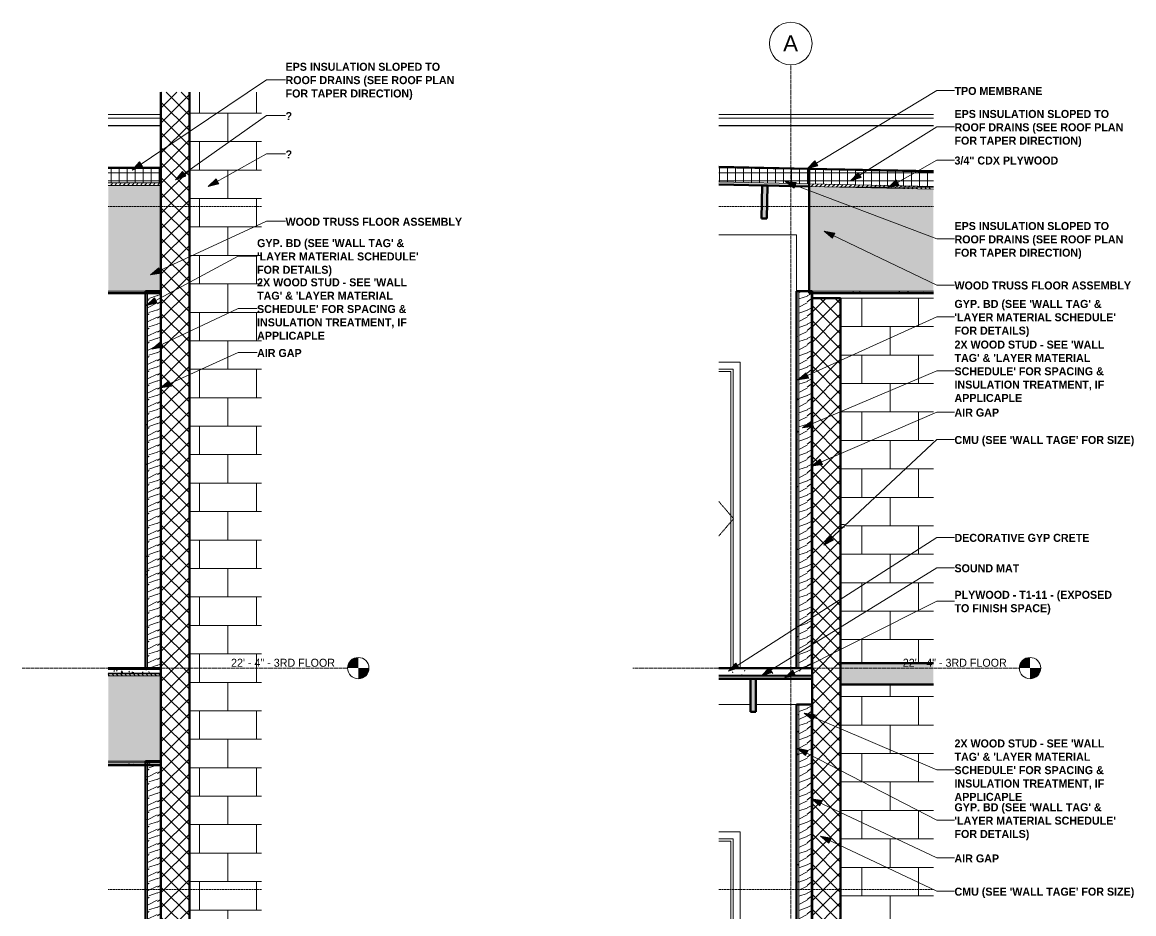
# Model space of a CAD drawing. Header units: inches. Extents: x 11710 to 12358, y -212 to 450.
# Drawn here: x 12045.1 to 12357.7, y 199 to 449.5 of the extents above; entities that cross this region are included whole.
import ezdxf

# ---------------------------------------------------------------- set-up
doc = ezdxf.new("R2010")
doc.units = ezdxf.units.IN
doc.header["$MEASUREMENT"] = 0
for name, pattern in [('Aligning Line 1_8_', [0.25, 0.125, -0.125]), ('Dash 1_16_', [0.125, 0.0625, -0.0625]), ('Grid Line 1_2_', [0.875, 0.5, -0.125, 0.125, -0.125])]:
    doc.linetypes.add(name, pattern=pattern)
for name, color, linetype, lineweight in [('0-3', 135, 'Continuous', 18), ('0-4', 50, 'Continuous', 5), ('0-5', 55, 'Continuous', 9), ('A-DOOR-1', 250, 'Dash 1_16_', 9), ('A-DOOR-2', 250, 'Continuous', 9), ('A-DOOR-4', 31, 'Continuous', 9), ('A-FLOR-1', 8, 'Continuous', 5), ('A-FLOR-2', 31, 'Continuous', 5), ('A-FLOR-3', 251, 'Continuous', 5), ('A-FLOR-4', 192, 'Continuous', 70), ('A-FLOR-6', 7, 'Continuous', 70), ('A-FLOR-7', 254, 'Continuous', 18), ('A-FLOR-8', 21, 'Continuous', 18), ('A-FLOR-LEVL', 51, 'Continuous', 9), ('A-FLOR-LEVL-1', 51, 'Grid Line 1_2_', 9), ('A-FLOR-MCUT', 51, 'Continuous', 18), ('A-FLOR-PATT-1', 8, 'Continuous', 9), ('A-ROOF', 132, 'Continuous', 18), ('A-ROOF-1', 252, 'Continuous', 18), ('A-ROOF-2', 31, 'Continuous', 5), ('A-ROOF-3', 132, 'Continuous', 70), ('A-ROOF-PATT-1', 132, 'Continuous', 9), ('A-WALL-1', 252, 'Continuous', 18), ('A-WALL-2', 10, 'Continuous', 18), ('A-WALL-3', 7, 'Continuous', 70), ('A-WALL-4', 135, 'Continuous', 18), ('A-WALL-PATT-1', 250, 'Continuous', 9), ('A-WALL-PATT-2', 253, 'Continuous', 9), ('A-WALL-PATT-3', 55, 'Continuous', 9), ('A-WALL-PATT-4', 45, 'Continuous', 9), ('G-ANNO-SYMB', 111, 'Aligning Line 1_8_', 9), ('G-ANNO-TEXT', 231, 'Continuous', 9), ('I-WALL-2', 135, 'Continuous', 18), ('S-BEAM-1', 41, 'Continuous', 9), ('S-BEAM-2', 7, 'Continuous', 70), ('S-GRID-1', 1, 'Grid Line 1_2_', 9), ('S-GRID-IDEN', 1, 'Continuous', 9)]:
    doc.layers.add(name, color=color, linetype=linetype, lineweight=lineweight)
doc.styles.add('Arial', font='arial.ttf', dxfattribs={"height": 4.5})
doc.styles.add('Century Gothic', font='ufonts.com_century-gothic.ttf', dxfattribs={"height": 2.25})
doc.styles.add('Century Gothic_B', font='GOTHICB.TTF', dxfattribs={"height": 2.25})
pattern_1 = [(216.87, (10701.354, 75.998), (11.9951857, 7.9964214), [1.999, -17.993]), (206.565, (10703.753, 74.799), (-3.998093, -3.998086), [4.47, -4.47]), (198.435, (10703.753, 72.8), (-7.9970804, -3.9980748), [2.529, -10.115])]
pattern_2 = [(0, (10699.755, 72), (7.68, 1.92), [0.317, -5.443, 0.317, -5.443, -30.72]), (0, (10699.755, 72), (7.68, 1.92), [-11.52, 0.317, -11.203, 0.317, -5.443, -13.44]), (0, (10699.755, 72), (7.68, 1.92), [-28.8, 0.317, -3.523, 0.317, -9.283]), (120, (10702.635, 72.96), (-5.502769, 5.691075), [0.317, -5.443, 0.317, -5.443, -30.72]), (120, (10702.635, 72.96), (-5.502769, 5.691075), [-11.52, 0.317, -11.203, 0.317, -5.443, -13.44]), (120, (10702.635, 72.96), (-5.502769, 5.691075), [-28.8, 0.317, -3.523, 0.317, -9.283]), (240, (10703.595, 76.8), (-2.177231, -7.611075), [0.317, -5.443, 0.317, -5.443, -30.72]), (240, (10703.595, 76.8), (-2.177231, -7.611075), [-11.52, 0.317, -11.203, 0.317, -5.443, -13.44]), (240, (10703.595, 76.8), (-2.177231, -7.611075), [-28.8, 0.317, -3.523, 0.317, -9.283])]
pattern_3 = [(0, (11356.9243, 72), (7.68, 1.92), [0.317, -5.443, 0.317, -5.443, -30.72]), (0, (11356.9243, 72), (7.68, 1.92), [-11.52, 0.317, -11.203, 0.317, -5.443, -13.44]), (0, (11356.9243, 72), (7.68, 1.92), [-28.8, 0.317, -3.523, 0.317, -9.283]), (120, (11359.8043, 72.96), (-5.502769, 5.691075), [0.317, -5.443, 0.317, -5.443, -30.72]), (120, (11359.8043, 72.96), (-5.502769, 5.691075), [-11.52, 0.317, -11.203, 0.317, -5.443, -13.44]), (120, (11359.8043, 72.96), (-5.502769, 5.691075), [-28.8, 0.317, -3.523, 0.317, -9.283]), (240, (11360.7643, 76.8), (-2.177231, -7.611075), [0.317, -5.443, 0.317, -5.443, -30.72]), (240, (11360.7643, 76.8), (-2.177231, -7.611075), [-11.52, 0.317, -11.203, 0.317, -5.443, -13.44]), (240, (11360.7643, 76.8), (-2.177231, -7.611075), [-28.8, 0.317, -3.523, 0.317, -9.283])]
pattern_4 = [(0, (11356.9243, 72), (0, 1.2), []), (315, (11356.9243, 72), (1.1992531, 0), [1.696, -1.696]), (45, (11356.9243, 72), (1.1992531, 0), [1.696, -1.696])]
pattern_5 = [(216.87, (12715.25, 75.998), (11.9951857, 7.9964214), [1.999, -17.993]), (206.565, (12717.649, 74.799), (-3.998093, -3.998086), [4.47, -4.47]), (198.435, (12717.649, 72.8), (-7.9970804, -3.9980748), [2.529, -10.115])]
pattern_6 = [(0, (12713.651, 72), (7.68, 1.92), [0.317, -5.443, 0.317, -5.443, -30.72]), (0, (12713.651, 72), (7.68, 1.92), [-11.52, 0.317, -11.203, 0.317, -5.443, -13.44]), (0, (12713.651, 72), (7.68, 1.92), [-28.8, 0.317, -3.523, 0.317, -9.283]), (120, (12716.531, 72.96), (-5.5027688, 5.691075), [0.317, -5.443, 0.317, -5.443, -30.72]), (120, (12716.531, 72.96), (-5.5027688, 5.691075), [-11.52, 0.317, -11.203, 0.317, -5.443, -13.44]), (120, (12716.531, 72.96), (-5.5027688, 5.691075), [-28.8, 0.317, -3.523, 0.317, -9.283]), (240, (12717.491, 76.8), (-2.1772312, -7.611075), [0.317, -5.443, 0.317, -5.443, -30.72]), (240, (12717.491, 76.8), (-2.1772312, -7.611075), [-11.52, 0.317, -11.203, 0.317, -5.443, -13.44]), (240, (12717.491, 76.8), (-2.1772312, -7.611075), [-28.8, 0.317, -3.523, 0.317, -9.283])]
pattern_7 = [(0, (13127.6991, 72), (0, 2.25), []), (90, (13127.6991, 72), (-2.25, 1e-16), [])]
pattern_8 = [(0, (13127.6991, 72), (7.68, 1.92), [0.317, -5.443, 0.317, -5.443, -30.72]), (0, (13127.6991, 72), (7.68, 1.92), [-11.52, 0.317, -11.203, 0.317, -5.443, -13.44]), (0, (13127.6991, 72), (7.68, 1.92), [-28.8, 0.317, -3.523, 0.317, -9.283]), (120, (13130.5791, 72.96), (-5.5027688, 5.691075), [0.317, -5.443, 0.317, -5.443, -30.72]), (120, (13130.5791, 72.96), (-5.5027688, 5.691075), [-11.52, 0.317, -11.203, 0.317, -5.443, -13.44]), (120, (13130.5791, 72.96), (-5.5027688, 5.691075), [-28.8, 0.317, -3.523, 0.317, -9.283]), (240, (13131.5391, 76.8), (-2.1772312, -7.611075), [0.317, -5.443, 0.317, -5.443, -30.72]), (240, (13131.5391, 76.8), (-2.1772312, -7.611075), [-11.52, 0.317, -11.203, 0.317, -5.443, -13.44]), (240, (13131.5391, 76.8), (-2.1772312, -7.611075), [-28.8, 0.317, -3.523, 0.317, -9.283])]

# ---------------------------------------------------------------- blocks, each defined once
blk = doc.blocks.new('CTR - 1st Phase - Common Walls_rvt-3-Section 25 - Callout 3')
at = {"layer": 'A-WALL-1'}
for points in [[(11426.99, 268), (11426.99, 373.37), (11426.74, 373.37), (11426.74, 268)], [(11426.99, 136), (11426.99, 240.75), (11426.74, 240.75), (11426.74, 136)]]:
    blk.add_hatch(color=256, dxfattribs=at).paths.add_polyline_path(points, flags=0)
at = {"layer": 'A-WALL-PATT-1'}
h = blk.add_hatch(dxfattribs=at)
h.set_pattern_fill('FP_24', color=256, style=0, pattern_type=2)
h.set_pattern_definition(pattern_2)
h.paths.add_polyline_path([(11423.24, 268), (11423.24, 373.37), (11422.61, 373.37), (11422.61, 268)], flags=0)
h = blk.add_hatch(dxfattribs=at)
h.set_pattern_fill('FP_24', color=256, style=0, pattern_type=2)
h.set_pattern_definition(pattern_2)
h.paths.add_polyline_path([(11422.61, 136), (11423.24, 136), (11423.24, 240.75), (11422.61, 240.75), (11422.61, 142.14)], flags=0)
at = {"layer": 'A-WALL-PATT-2'}
h = blk.add_hatch(dxfattribs=at)
h.set_pattern_fill('FP_28', color=256, style=0, pattern_type=2)
h.set_pattern_definition(pattern_1)
h.paths.add_polyline_path([(11426.74, 268), (11426.74, 373.37), (11423.24, 373.37), (11423.24, 268)], flags=0)
h = blk.add_hatch(dxfattribs=at)
h.set_pattern_fill('FP_28', color=256, style=0, pattern_type=2)
h.set_pattern_definition(pattern_1)
h.paths.add_polyline_path([(11423.24, 136), (11426.74, 136), (11426.74, 240.75), (11423.24, 240.75), (11423.24, 142.14)], flags=0)
at = {"layer": 'A-WALL-2'}
for p, q in [((11423.24, 268), (11423.24, 374)), ((11426.74, 268), (11426.74, 374)), ((11423.24, 136), (11423.24, 241.87)), ((11426.74, 136), (11426.74, 241.87))]:
    blk.add_line(p, q, dxfattribs=at)
at = {"layer": 'A-WALL-3'}
for p, q in [((11422.61, 374), (11422.61, 268)), ((11426.99, 374), (11422.61, 374)), ((11426.99, 268), (11426.99, 374)), ((11422.61, 268), (11426.99, 268)), ((11422.61, 241.87), (11422.61, 136)), ((11426.99, 241.87), (11422.61, 241.87)), ((11426.99, 136), (11426.99, 241.87))]:
    blk.add_line(p, q, dxfattribs=at)
blk = doc.blocks.new('CTR - 1st Phase -Stairs _ Elevators_rvt-3-Section 25 - Callout 3')
at = {"layer": 'A-WALL-PATT-3'}
h = blk.add_hatch(dxfattribs=at)
h.set_pattern_fill('FP_21', color=256, style=0, pattern_type=2)
h.set_pattern_definition([(0, (11430.989, -128), (0, 8), []), (90, (11430.989, -128), (-8, 8), [8, -8])])
h.paths.add_polyline_path([(11438.99, -128), (11455.29, -128), (11455.29, 429.86), (11434.99, 429.86), (11434.99, -4), (11438.99, -4), (11438.99, -16), (11434.99, -16), (11434.99, -128)], flags=0)
at = {"layer": 'A-WALL-PATT-4'}
h = blk.add_hatch(dxfattribs=at)
h.set_pattern_fill('FP_31', color=256, style=0, pattern_type=2)
h.set_pattern_definition([(45, (10699.755, 72), (-2.12132, 2.12132), []), (135, (10699.755, 72), (-2.12132, -2.12132), [])])
h.paths.add_polyline_path([(11434.99, -128), (11434.99, -16), (11426.99, -16.01), (11426.99, -128)], flags=0)
h.paths.add_polyline_path([(11434.99, -12), (11434.99, 429.86), (11426.99, 429.86), (11426.99, -4)], flags=0)
at = {"layer": 'A-WALL-3'}
for p, q in [((11426.99, 429.86), (11426.99, -128)), ((11434.99, -128), (11434.99, 429.86))]:
    blk.add_line(p, q, dxfattribs=at)
blk = doc.blocks.new('Basic Wall _ EXT - FIBER CEMENT - SMALL - ___-2145935-Section 25 - Callout 3')
at = {"layer": 'A-WALL-4'}
for p, q in [((11426.99, 423.66), (11412.15, 423.66)), ((11426.98, 422.6), (11412.15, 422.6)), ((11426.99, 420.57), (11412.15, 420.57)), ((11412.15, 420.42), (11426.99, 420.42))]:
    blk.add_line(p, q, dxfattribs=at)
blk = doc.blocks.new('Flush-Double-Door-Adj_swing-w_handle_2100 - 3_-0_ x 7_-0_-1994204-BUILDING SECTION - EAST_WEST - LOOKING NORTH - Callout 5')
at = {"layer": 'A-DOOR-1'}
for p in [(11826.96, 314.85), (11826.96, 305.15)]:
    blk.add_line(p, (11831.13, 310), dxfattribs=at)
at = {"layer": 'A-DOOR-4'}
for p, q in [((11826.96, 352), (11831, 352)), ((11826.96, 351.38), (11830.38, 351.38)), ((11830.38, 351.38), (11830.38, 268)), ((11831, 268), (11831, 352))]:
    blk.add_line(p, q, dxfattribs=at)
blk = doc.blocks.new('Dimension Lumber - 2x10-2069430-BUILDING SECTION - EAST_WEST - LOOKING NORTH - Callout 5')
at = {"layer": 'S-BEAM-1'}
blk.add_hatch(color=256, dxfattribs=at).paths.add_polyline_path([(11837.34, 255.75), (11837.34, 265), (11835.84, 265), (11835.84, 255.75)], flags=0)
at = {"layer": 'S-BEAM-2'}
for p, q in [((11837.34, 265), (11835.84, 265)), ((11835.84, 265), (11835.84, 255.75)), ((11837.34, 255.75), (11837.34, 265)), ((11835.84, 255.75), (11837.34, 255.75))]:
    blk.add_line(p, q, dxfattribs=at)
blk = doc.blocks.new('Dimension Lumber - 2x10-V1-BUILDING SECTION - EAST_WEST - LOOKING NORTH - Callout 5')
at = {"layer": 'S-BEAM-1'}
blk.add_hatch(color=256, dxfattribs=at).paths.add_polyline_path([(11840.48, 394.37), (11840.67, 403.62), (11839.17, 403.65), (11838.98, 394.41)], flags=0)
at = {"layer": 'S-BEAM-2'}
for p, q in [((11839.17, 403.65), (11838.98, 394.41)), ((11840.67, 403.62), (11839.17, 403.65)), ((11840.48, 394.37), (11840.67, 403.62)), ((11838.98, 394.41), (11840.48, 394.37))]:
    blk.add_line(p, q, dxfattribs=at)
blk = doc.blocks.new('CTR - 1st Phase - Common Walls_rvt-4-BUILDING SECTION - EAST_WEST - LOOKING NORTH - Callout 5')
at = {"layer": 'A-WALL-1'}
for points in [[(11853.19, 268), (11853.19, 373.37), (11852.94, 373.37), (11852.94, 268)], [(11853.19, 136), (11853.19, 257.75), (11852.94, 257.75), (11852.94, 136)]]:
    blk.add_hatch(color=256, dxfattribs=at).paths.add_polyline_path(points, flags=0)
at = {"layer": 'A-WALL-PATT-1'}
h = blk.add_hatch(dxfattribs=at)
h.set_pattern_fill('FP_33', color=256, style=0, pattern_type=2)
h.set_pattern_definition(pattern_6)
h.paths.add_polyline_path([(11849.44, 268), (11849.44, 374), (11848.81, 374), (11848.81, 268)], flags=0)
h = blk.add_hatch(dxfattribs=at)
h.set_pattern_fill('FP_33', color=256, style=0, pattern_type=2)
h.set_pattern_definition(pattern_6)
h.paths.add_polyline_path([(11849.44, 136), (11849.44, 257.75), (11848.81, 257.75), (11848.81, 136)], flags=0)
at = {"layer": 'A-WALL-PATT-2'}
h = blk.add_hatch(dxfattribs=at)
h.set_pattern_fill('FP_35', color=256, style=0, pattern_type=2)
h.set_pattern_definition(pattern_5)
h.paths.add_polyline_path([(11852.94, 268), (11852.94, 374), (11849.44, 374), (11849.44, 268)], flags=0)
h = blk.add_hatch(dxfattribs=at)
h.set_pattern_fill('FP_35', color=256, style=0, pattern_type=2)
h.set_pattern_definition(pattern_5)
h.paths.add_polyline_path([(11852.94, 136), (11852.94, 257.75), (11849.44, 257.75), (11849.44, 136)], flags=0)
at = {"layer": 'A-WALL-2'}
for p, q in [((11849.44, 268), (11849.44, 374)), ((11852.94, 268), (11852.94, 374)), ((11849.44, 136), (11849.44, 257.75)), ((11852.94, 136), (11852.94, 257.75))]:
    blk.add_line(p, q, dxfattribs=at)
at = {"layer": 'A-WALL-3'}
for p, q in [((11853.19, 374), (11848.81, 374)), ((11848.81, 374), (11848.81, 268)), ((11853.19, 268), (11853.19, 374)), ((11848.81, 268), (11853.19, 268)), ((11853.19, 257.75), (11848.81, 257.75)), ((11848.81, 257.75), (11848.81, 136)), ((11853.19, 136), (11853.19, 257.75))]:
    blk.add_line(p, q, dxfattribs=at)
at = {"layer": 'I-WALL-2'}
for p, q in [((11848.81, 389.75), (11826.96, 389.75)), ((11848.81, 374), (11848.81, 389.75)), ((11826.96, 354), (11833, 354)), ((11833, 354), (11833, 268)), ((11835.84, 257.75), (11826.96, 257.75)), ((11848.81, 257.75), (11837.34, 257.75)), ((11826.96, 222), (11833, 222)), ((11833, 222), (11833, 136))]:
    blk.add_line(p, q, dxfattribs=at)
at = {"layer": '0-5'}
for name, p in [('Dimension Lumber - 2x10-V1-BUILDING SECTION - EAST_WEST - LOOKING NORTH - Callout 5', (0, 0)), ('Flush-Double-Door-Adj_swing-w_handle_2100 - 3_-0_ x 7_-0_-1994204-BUILDING SECTION - EAST_WEST - LOOKING NORTH - Callout 5', (0, 0)), ('Dimension Lumber - 2x10-2069430-BUILDING SECTION - EAST_WEST - LOOKING NORTH - Callout 5', (0, 0)), ('Flush-Double-Door-Adj_swing-w_handle_2100 - 3_-0_ x 7_-0_-1994204-BUILDING SECTION - EAST_WEST - LOOKING NORTH - Callout 5', (0, -132))]:
    blk.add_blockref(name, p, dxfattribs=at)
blk = doc.blocks.new('HOLLOW METAL - STAIR DOOR-2009181-BUILDING SECTION - EAST_WEST - LOOKING NORTH - Callout 5')
at = {"layer": 'A-DOOR-2'}
for p, q in [((11861.69, 176.39), (11861.19, 176.39)), ((11861.19, 175.61), (11861.69, 175.61))]:
    blk.add_line(p, q, dxfattribs=at)
at = {"layer": 'A-DOOR-2', "flags": 128}
for points in [[(11862.28, 176.39), (11862.2, 176.39), (11861.99, 176.39), (11861.7, 176.39), (11861.69, 176.39)], [(11861.69, 175.61), (11861.98, 175.61), (11862.19, 175.61), (11862.28, 175.61), (11862.28, 175.61)]]:
    blk.add_lwpolyline(points, dxfattribs=at)
blk = doc.blocks.new('CTR - 1st Phase -Stairs _ Elevators_rvt-4-BUILDING SECTION - EAST_WEST - LOOKING NORTH - Callout 5')
at = {"layer": 'A-FLOR-7'}
blk.add_hatch(color=256, dxfattribs=at).paths.add_polyline_path([(11887.31, 263.37), (11887.31, 269.37), (11861.19, 269.37), (11861.19, 263.37), (11881.2, 263.37)], flags=0)
at = {"layer": 'A-WALL-PATT-3'}
h = blk.add_hatch(dxfattribs=at)
h.set_pattern_fill('FP_42', color=256, style=0, pattern_type=2)
h.set_pattern_definition([(0, (11857.189, -156), (0, 8), []), (90, (11857.189, -156), (-8, 8), [8, -8])])
h.paths.add_polyline_path([(11861.19, -128), (11867.19, -128), (11867.19, -40), (11887.31, -40), (11887.31, -4.63), (11861.19, -4.63), (11861.19, -124.75)], flags=0)
h.paths.add_polyline_path([(11861.19, 96), (11887.31, 96), (11887.31, 131.37), (11861.19, 131.37), (11861.19, 120)], flags=0)
h.paths.add_polyline_path([(11862.22, 176.39), (11862.23, 176.39), (11862.23, 176.39)], flags=0)
h.paths.add_polyline_path([(11887.31, 137.38), (11887.31, 263.37), (11861.19, 263.37), (11861.19, 176.39), (11861.85, 176.39), (11861.89, 176.38), (11862.08, 176.39), (11862.32, 176.39), (11862.41, 176.37), (11862.48, 176.34), (11862.58, 176.25), (11862.62, 176.2), (11862.66, 176.08), (11862.67, 176), (11862.66, 175.9), (11862.6, 175.78), (11862.52, 175.7), (11862.44, 175.65), (11862.34, 175.61), (11862.25, 175.61), (11862.17, 175.61), (11862.14, 175.61), (11862, 175.61), (11861.19, 175.61), (11861.19, 137.38)], flags=0)
h.paths.add_polyline_path([(11862.22, 308.39), (11862.23, 308.39), (11862.23, 308.39)], flags=0)
h.paths.add_polyline_path([(11861.19, 269.37), (11887.31, 269.37), (11887.31, 372), (11861.19, 372), (11861.19, 308.39), (11861.85, 308.39), (11861.89, 308.38), (11862.08, 308.39), (11862.32, 308.39), (11862.41, 308.37), (11862.48, 308.34), (11862.58, 308.25), (11862.62, 308.2), (11862.66, 308.08), (11862.66, 307.96), (11862.66, 307.9), (11862.6, 307.78), (11862.52, 307.7), (11862.44, 307.65), (11862.34, 307.61), (11862.25, 307.61), (11862.17, 307.61), (11862.14, 307.61), (11862, 307.61), (11861.19, 307.61), (11861.19, 282.36)], flags=0)
at = {"layer": 'A-WALL-PATT-4'}
h = blk.add_hatch(dxfattribs=at)
h.set_pattern_fill('FP_40', color=256, style=0, pattern_type=2)
h.set_pattern_definition([(45, (12713.651, 72), (-2.12132, 2.12132), []), (135, (12713.651, 72), (-2.12132, -2.12132), [])])
h.paths.add_polyline_path([(11853.19, -140), (11861.19, -140), (11861.19, 372), (11853.19, 372), (11853.19, -4), (11857.19, -16), (11853.19, -16), (11853.19, -138.01)], flags=0)
at = {"layer": 'A-FLOR-6'}
for p, q in [((11887.31, 269.37), (11861.19, 269.37)), ((11861.19, 269.37), (11861.19, 263.37)), ((11861.19, 263.37), (11887.31, 263.37))]:
    blk.add_line(p, q, dxfattribs=at)
at = {"layer": 'A-WALL-3'}
for p, q in [((11861.19, 372), (11853.19, 372)), ((11853.19, 372), (11853.19, -140)), ((11861.19, -140), (11861.19, 372))]:
    blk.add_line(p, q, dxfattribs=at)
at = {"layer": 'A-WALL-4'}
blk.add_line((11887.31, 372), (11861.19, 372), dxfattribs=at)
at = {"layer": '0-3'}
blk.add_blockref('HOLLOW METAL - STAIR DOOR-2009181-BUILDING SECTION - EAST_WEST - LOOKING NORTH - Callout 5', (0, 132), dxfattribs=at)
blk = doc.blocks.new('Basic Wall _ EXT - FIBER CEMENT - SMALL - ___-2145935-BUILDING SECTION - EAST_WEST - LOOKING NORTH - Callout 5')
at = {"layer": 'A-WALL-4'}
for p, q in [((11887.31, 423.66), (11826.96, 423.66)), ((11887.31, 422.6), (11826.96, 422.6)), ((11887.31, 420.57), (11826.96, 420.57)), ((11826.96, 420.42), (11887.31, 420.42))]:
    blk.add_line(p, q, dxfattribs=at)
blk = doc.blocks.new('Level - Level Head - Circle-50818-Section 25 - Callout 3')
at = {"layer": 'A-FLOR-LEVL'}
h = blk.add_hatch(color=256, dxfattribs=at)
edge = h.paths.add_edge_path(flags=0)
edge.add_line((11482.47, 0), (11479.47, 0))
edge.add_arc((11482.47, 0), 3, 90, 180, ccw=False)
edge.add_line((11482.47, 3), (11482.47, 0))
h = blk.add_hatch(color=256, dxfattribs=at)
edge = h.paths.add_edge_path(flags=0)
edge.add_line((11482.47, -3), (11482.47, 0))
edge.add_line((11482.47, 0), (11485.47, 0))
edge.add_arc((11482.47, 0), 3, 270, 360, ccw=False)
blk.add_circle((11482.47, 0), 3, dxfattribs=at)
blk = doc.blocks.new('Level - Level Head - Circle-50818-BUILDING SECTION - EAST_WEST - LOOKING NORTH - Callout 5')
at = {"layer": 'A-FLOR-LEVL'}
h = blk.add_hatch(color=256, dxfattribs=at)
edge = h.paths.add_edge_path(flags=0)
edge.add_line((11914.49, 0), (11911.49, 0))
edge.add_arc((11914.49, 0), 3, 90, 180, ccw=False)
edge.add_line((11914.49, 3), (11914.49, 0))
h = blk.add_hatch(color=256, dxfattribs=at)
edge = h.paths.add_edge_path(flags=0)
edge.add_line((11914.49, -3), (11914.49, 0))
edge.add_line((11914.49, 0), (11917.49, 0))
edge.add_arc((11914.49, 0), 3, 270, 360, ccw=False)
blk.add_circle((11914.49, 0), 3, dxfattribs=at)
blk = doc.blocks.new('Grid - Grid Head - Circle-50561-BUILDING SECTION - EAST_WEST - LOOKING NORTH - Callout 5')
at = {"layer": 'S-GRID-IDEN'}
for start, end in [(0, 180), (180, 0)]:
    blk.add_arc((11847.19, 443.55), 6, start, end, dxfattribs=at)

msp = doc.modelspace()

# ---------------------------------------------------------------- hatches: boundary and pattern name
at = {"layer": 'A-FLOR-1'}
for points in [[(12266.46, 408.13), (12266.46, 408.38), (12241.01, 408.91), (12241.01, 408.66), (12254.45, 408.38)], [(12080.41, 267.62), (12084.16, 267.62), (12084.16, 267.87), (12069.32, 267.87), (12069.32, 267.62), (12079.78, 267.62)], [(12267.24, 265.75), (12267.24, 266), (12241.01, 266), (12241.01, 265.75), (12266.99, 265.75)]]:
    msp.add_hatch(color=256, dxfattribs=at).paths.add_polyline_path(points, flags=0)
at = {"layer": 'A-FLOR-2'}
msp.add_hatch(color=256, dxfattribs=at).paths.add_polyline_path([(12084.16, 241.87), (12084.16, 265.87), (12069.32, 265.87), (12069.32, 241.87)], flags=0)
at = {"layer": 'A-FLOR-3'}
msp.add_hatch(color=256, dxfattribs=at).paths.add_polyline_path([(12069.32, 241.37), (12084.16, 241.37), (12084.16, 241.87), (12069.32, 241.87)], flags=0)
at = {"layer": 'A-FLOR-8'}
for points in [[(12266.46, 403.38), (12266.46, 404.13), (12241.01, 404.66), (12241.01, 403.91)], [(12263.41, 265), (12267.24, 265), (12267.24, 265.75), (12241.01, 265.75), (12241.01, 265), (12262.86, 265)]]:
    msp.add_hatch(color=256, dxfattribs=at).paths.add_polyline_path(points, flags=0)
at = {"layer": 'A-FLOR-PATT-1'}
h = msp.add_hatch(dxfattribs=at)
h.set_pattern_fill('FP_36', color=256, style=0, pattern_type=2)
h.set_pattern_definition(pattern_7)
h.paths.add_polyline_path([(12266.46, 404.13), (12266.46, 408.13), (12241.01, 408.66), (12241.01, 404.66)], flags=0)
h = msp.add_hatch(dxfattribs=at)
h.set_pattern_fill('FP_25', color=256, style=0, pattern_type=2)
h.set_pattern_definition([(0, (11356.9243, 72), (3.84, 0.96), [0.317, -2.563, 0.317, -2.563, -15.36]), (0, (11356.9243, 72), (3.84, 0.96), [-5.76, 0.317, -5.443, 0.317, -2.563, -6.72]), (0, (11356.9243, 72), (3.84, 0.96), [-14.4, 0.317, -1.603, 0.317, -4.483]), (120, (11358.3643, 72.48), (-2.7513844, 2.8455376), [0.317, -2.563, 0.317, -2.563, -15.36]), (120, (11358.3643, 72.48), (-2.7513844, 2.8455376), [-5.76, 0.317, -5.443, 0.317, -2.563, -6.72]), (120, (11358.3643, 72.48), (-2.7513844, 2.8455376), [-14.4, 0.317, -1.603, 0.317, -4.483]), (240, (11358.8443, 74.4), (-1.0886156, -3.8055376), [0.317, -2.563, 0.317, -2.563, -15.36]), (240, (11358.8443, 74.4), (-1.0886156, -3.8055376), [-5.76, 0.317, -5.443, 0.317, -2.563, -6.72]), (240, (11358.8443, 74.4), (-1.0886156, -3.8055376), [-14.4, 0.317, -1.603, 0.317, -4.483])])
h.paths.add_polyline_path([(12084.16, 266.62), (12084.16, 267.62), (12069.32, 267.62), (12069.32, 266.62), (12079.78, 266.62)], flags=0)
h = msp.add_hatch(dxfattribs=at)
h.set_pattern_fill('FP_26', color=256, style=0, pattern_type=2)
h.set_pattern_definition(pattern_4)
h.paths.add_polyline_path([(12069.32, 265.87), (12084.16, 265.87), (12084.16, 266.62), (12069.32, 266.62), (12069.32, 265.88)], flags=0)
h = msp.add_hatch(dxfattribs=at)
h.set_pattern_fill('FP_33', color=256, style=0, pattern_type=2)
h.set_pattern_definition(pattern_8)
h.paths.add_polyline_path([(12241.01, 266), (12267.24, 266), (12267.24, 268), (12241.01, 268), (12241.01, 266.26)], flags=0)
h = msp.add_hatch(dxfattribs=at)
h.set_pattern_fill('FP_24', color=256, style=0, pattern_type=2)
h.set_pattern_definition(pattern_3)
h.paths.add_polyline_path([(12069.32, 240.75), (12084.16, 240.75), (12084.16, 241.37), (12069.32, 241.37), (12069.32, 240.76)], flags=0)
at = {"layer": 'A-ROOF-1'}
for points in [[(12069.32, 408.42), (12084.16, 408.42), (12084.16, 408.67), (12069.32, 408.66)], [(12301.35, 407.4), (12301.35, 407.65), (12266.46, 408.38), (12266.46, 408.13), (12271.18, 408.03)]]:
    msp.add_hatch(color=256, dxfattribs=at).paths.add_polyline_path(points, flags=0)
at = {"layer": 'A-ROOF-2'}
for points in [[(12069.32, 374), (12084.16, 374), (12084.16, 403.67), (12069.32, 403.67), (12069.32, 374.41)], [(12301.35, 374), (12301.35, 402.65), (12266.46, 403.38), (12266.46, 374), (12275.24, 374)]]:
    msp.add_hatch(color=256, dxfattribs=at).paths.add_polyline_path(points, flags=0)
at = {"layer": 'A-ROOF-PATT-1'}
h = msp.add_hatch(dxfattribs=at)
h.set_pattern_fill('FP_29', color=256, style=0, pattern_type=2)
h.set_pattern_definition([(0, (11356.9243, 72), (0, 2.25), []), (90, (11356.9243, 72), (-2.25, 1e-16), [])])
h.paths.add_polyline_path([(12069.32, 404.42), (12084.16, 404.42), (12084.16, 408.42), (12069.32, 408.42), (12069.32, 408.36)], flags=0)
h = msp.add_hatch(dxfattribs=at)
h.set_pattern_fill('FP_36', color=256, style=0, pattern_type=2)
h.set_pattern_definition(pattern_7)
h.paths.add_polyline_path([(12301.35, 403.4), (12301.35, 407.4), (12266.46, 408.13), (12266.46, 404.13), (12271.18, 404.03)], flags=0)
h = msp.add_hatch(dxfattribs=at)
h.set_pattern_fill('FP_26', color=256, style=0, pattern_type=2)
h.set_pattern_definition(pattern_4)
h.paths.add_polyline_path([(12069.32, 403.67), (12084.16, 403.67), (12084.16, 404.42), (12069.32, 404.42), (12069.32, 403.68)], flags=0)
h = msp.add_hatch(dxfattribs=at)
h.set_pattern_fill('FP_37', color=256, style=0, pattern_type=2)
h.set_pattern_definition([(0, (13127.6991, 72), (0, 1.2), []), (315, (13127.69914, 72), (1.1992531, 0), [1.696, -1.696]), (45, (13127.69914, 72), (1.1992531, 0), [1.696, -1.696])])
h.paths.add_polyline_path([(12301.35, 402.65), (12301.35, 403.4), (12266.46, 404.13), (12266.46, 403.38), (12271.18, 403.28)], flags=0)
h = msp.add_hatch(dxfattribs=at)
h.set_pattern_fill('FP_24', color=256, style=0, pattern_type=2)
h.set_pattern_definition(pattern_3)
h.paths.add_polyline_path([(12084.16, 373.37), (12084.16, 374), (12069.32, 374), (12069.32, 373.37), (12079.78, 373.37)], flags=0)
h = msp.add_hatch(dxfattribs=at)
h.set_pattern_fill('FP_33', color=256, style=0, pattern_type=2)
h.set_pattern_definition(pattern_8)
h.paths.add_polyline_path([(12301.35, 373.37), (12301.35, 374), (12266.99, 374), (12266.99, 373.37), (12275.24, 373.37)], flags=0)
at = {"layer": 'G-ANNO-TEXT'}
for points in [[(12076.03, 408.01), (12078.97, 409.02), (12078.07, 410.35)], [(12265.87, 408.37), (12268.85, 409.23), (12268.02, 410.61)], [(12088.21, 405.23), (12091.12, 406.3), (12090.19, 407.61)], [(12278.07, 404.98), (12281.04, 405.89), (12280.19, 407.25)], [(12097.46, 403.4), (12100.47, 404.16), (12099.69, 405.57)], [(12259.67, 404.76), (12262.19, 402.95), (12262.76, 404.46)], [(12288.63, 403.03), (12291.64, 403.82), (12290.85, 405.21)], [(12270.63, 390.84), (12272.99, 388.82), (12273.68, 390.27)], [(12081.18, 378.51), (12084.24, 379.04), (12083.56, 380.5)], [(12080.05, 369.92), (12083.07, 370.64), (12082.31, 372.05)], [(12081.58, 357.63), (12084.64, 358.18), (12083.95, 359.63)], [(12263.23, 349.03), (12266.3, 349.54), (12265.63, 351)], [(12084.02, 346.77), (12087.08, 347.28), (12086.41, 348.74)], [(12264.6, 335.52), (12267.68, 335.96), (12267.05, 337.44)], [(12267.12, 324.8), (12270.19, 325.25), (12269.55, 326.73)], [(12270.55, 302.54), (12273.29, 304), (12272.19, 305.18)], [(12243.7, 267.11), (12246.66, 268.05), (12245.79, 269.41)], [(12253.04, 265.85), (12256.02, 266.74), (12255.18, 268.11)], [(12259.56, 265.33), (12262.6, 265.96), (12261.88, 267.4)], [(12265.03, 255.31), (12267.47, 253.4), (12268.1, 254.88)], [(12263.08, 245.49), (12265.37, 243.4), (12266.11, 244.83)], [(12267.09, 231.31), (12269.46, 229.3), (12270.15, 230.76)], [(12269.63, 220.79), (12272, 218.78), (12272.69, 220.23)]]:
    msp.add_hatch(color=256, dxfattribs=at).paths.add_polyline_path(points, flags=0)

# ---------------------------------------------------------------- linework, layer by layer
at = {"layer": 'A-FLOR-4'}
for p, q in [((12266.46, 408.38), (12241.01, 408.91)), ((12266.46, 403.38), (12266.46, 408.38)), ((12241.01, 403.91), (12266.46, 403.38)), ((12084.16, 268), (12069.32, 268)), ((12084.16, 240.75), (12084.16, 268)), ((12267.24, 268), (12241.01, 268)), ((12267.24, 265), (12267.24, 268)), ((12241.01, 265), (12267.24, 265)), ((12069.32, 240.75), (12084.16, 240.75))]:
    msp.add_line(p, q, dxfattribs=at)
at = {"layer": 'A-FLOR-LEVL-1'}
for p, q in [((12045.14, 268), (12136.64, 268)), ((12216.83, 268), (12325.54, 268))]:
    msp.add_line(p, q, dxfattribs=at)
at = {"layer": 'A-FLOR-MCUT'}
for p, q in [((12266.46, 408.13), (12241.01, 408.66)), ((12266.46, 404.13), (12241.01, 404.66)), ((12084.16, 267.87), (12069.32, 267.87)), ((12084.16, 267.62), (12069.32, 267.62)), ((12084.16, 266.62), (12069.32, 266.62)), ((12084.16, 265.87), (12069.32, 265.87)), ((12267.24, 266), (12241.01, 266)), ((12267.24, 265.75), (12241.01, 265.75)), ((12084.16, 241.87), (12069.32, 241.87)), ((12084.16, 241.37), (12069.32, 241.37))]:
    msp.add_line(p, q, dxfattribs=at)
at = {"layer": 'A-ROOF'}
for p, q in [((12084.16, 408.42), (12069.32, 408.42)), ((12301.35, 407.4), (12266.46, 408.13)), ((12084.16, 404.42), (12069.32, 404.42)), ((12084.16, 403.67), (12069.32, 403.67)), ((12301.35, 403.4), (12266.46, 404.13)), ((12301.35, 402.65), (12266.46, 403.38)), ((12069.32, 374), (12084.16, 374)), ((12266.46, 374), (12301.35, 374))]:
    msp.add_line(p, q, dxfattribs=at)
at = {"layer": 'A-ROOF-3'}
for p, q in [((12084.16, 408.67), (12069.32, 408.67)), ((12084.16, 373.37), (12084.16, 408.67)), ((12301.35, 407.65), (12266.46, 408.38)), ((12266.46, 403.38), (12266.46, 373.37)), ((12069.32, 373.37), (12084.16, 373.37)), ((12266.46, 373.37), (12301.35, 373.37))]:
    msp.add_line(p, q, dxfattribs=at)
at = {"layer": 'G-ANNO-SYMB'}
for p, q in [((12069.32, 397.76), (12112.46, 397.76)), ((12241.01, 397.76), (12301.35, 397.76)), ((12069.32, 205.76), (12112.46, 205.76)), ((12241.01, 205.76), (12301.35, 205.76))]:
    msp.add_line(p, q, dxfattribs=at)
at = {"layer": 'G-ANNO-TEXT'}
for p, q in [((12076.03, 408.01), (12113.83, 433.39)), ((12113.83, 433.39), (12119.18, 433.39)), ((12265.87, 408.37), (12302.31, 430.36)), ((12302.31, 430.36), (12307.29, 430.36)), ((12088.21, 405.23), (12113.83, 423.3)), ((12113.83, 423.3), (12119.18, 423.3)), ((12278.07, 404.98), (12302.31, 420.15)), ((12302.31, 420.15), (12307.29, 420.15)), ((12078.07, 410.35), (12076.03, 408.01)), ((12078.97, 409.02), (12078.07, 410.35)), ((12097.46, 403.4), (12113.83, 412.52)), ((12113.83, 412.52), (12119.18, 412.52)), ((12268.02, 410.61), (12265.87, 408.37)), ((12268.85, 409.23), (12268.02, 410.61)), ((12288.63, 403.03), (12302.31, 410.8)), ((12302.31, 410.8), (12307.29, 410.8)), ((12076.03, 408.01), (12078.97, 409.02)), ((12090.19, 407.61), (12088.21, 405.23)), ((12091.12, 406.3), (12090.19, 407.61)), ((12265.87, 408.37), (12268.85, 409.23)), ((12280.19, 407.25), (12278.07, 404.98)), ((12281.04, 405.89), (12280.19, 407.25)), ((12088.21, 405.23), (12091.12, 406.3)), ((12099.69, 405.57), (12097.46, 403.4)), ((12097.46, 403.4), (12100.47, 404.16)), ((12100.47, 404.16), (12099.69, 405.57)), ((12259.67, 404.76), (12262.19, 402.95)), ((12262.76, 404.46), (12259.67, 404.76)), ((12259.67, 404.76), (12302.31, 388.64)), ((12262.19, 402.95), (12262.76, 404.46)), ((12278.07, 404.98), (12281.04, 405.89)), ((12290.85, 405.21), (12288.63, 403.03)), ((12288.63, 403.03), (12291.64, 403.82)), ((12291.64, 403.82), (12290.85, 405.21)), ((12081.18, 378.51), (12113.83, 393.59)), ((12113.83, 393.59), (12119.18, 393.59)), ((12270.63, 390.84), (12272.99, 388.82)), ((12273.68, 390.27), (12270.63, 390.84)), ((12270.63, 390.84), (12302.31, 375.68)), ((12272.99, 388.82), (12273.68, 390.27)), ((12302.31, 388.64), (12307.29, 388.64)), ((12080.05, 369.92), (12105.83, 383.83)), ((12105.83, 383.83), (12111.18, 383.83)), ((12083.56, 380.5), (12081.18, 378.51)), ((12081.18, 378.51), (12084.24, 379.04)), ((12084.24, 379.04), (12083.56, 380.5)), ((12302.31, 375.68), (12307.29, 375.68)), ((12082.31, 372.05), (12080.05, 369.92)), ((12083.07, 370.64), (12082.31, 372.05)), ((12080.05, 369.92), (12083.07, 370.64)), ((12081.58, 357.63), (12105.83, 369.06)), ((12105.83, 369.06), (12111.18, 369.06)), ((12263.23, 349.03), (12302.31, 366.74)), ((12302.31, 366.74), (12307.29, 366.74)), ((12083.95, 359.63), (12081.58, 357.63)), ((12084.64, 358.18), (12083.95, 359.63)), ((12081.58, 357.63), (12084.64, 358.18)), ((12084.02, 346.77), (12105.83, 356.7)), ((12105.83, 356.7), (12111.18, 356.7)), ((12265.63, 351), (12263.23, 349.03)), ((12264.6, 335.52), (12302.31, 351.56)), ((12266.3, 349.54), (12265.63, 351)), ((12302.31, 351.56), (12307.29, 351.56)), ((12086.41, 348.74), (12084.02, 346.77)), ((12084.02, 346.77), (12087.08, 347.28)), ((12087.08, 347.28), (12086.41, 348.74)), ((12263.23, 349.03), (12266.3, 349.54)), ((12267.12, 324.8), (12302.31, 339.97)), ((12302.31, 339.97), (12307.29, 339.97)), ((12267.05, 337.44), (12264.6, 335.52)), ((12264.6, 335.52), (12267.68, 335.96)), ((12267.68, 335.96), (12267.05, 337.44)), ((12270.55, 302.54), (12302.31, 332.26)), ((12302.31, 332.26), (12307.29, 332.26)), ((12269.55, 326.73), (12267.12, 324.8)), ((12267.12, 324.8), (12270.19, 325.25)), ((12270.19, 325.25), (12269.55, 326.73)), ((12243.7, 267.11), (12302.31, 304.75)), ((12272.19, 305.18), (12270.55, 302.54)), ((12270.55, 302.54), (12273.29, 304)), ((12273.29, 304), (12272.19, 305.18)), ((12302.31, 304.75), (12307.29, 304.75)), ((12253.04, 265.85), (12302.31, 296.19)), ((12302.31, 296.19), (12307.29, 296.19)), ((12259.56, 265.33), (12302.31, 286.85)), ((12302.31, 286.85), (12307.29, 286.85)), ((12245.79, 269.41), (12243.7, 267.11)), ((12246.66, 268.05), (12245.79, 269.41)), ((12243.7, 267.11), (12246.66, 268.05)), ((12255.18, 268.11), (12253.04, 265.85)), ((12253.04, 265.85), (12256.02, 266.74)), ((12256.02, 266.74), (12255.18, 268.11)), ((12261.88, 267.4), (12259.56, 265.33)), ((12259.56, 265.33), (12262.6, 265.96)), ((12262.6, 265.96), (12261.88, 267.4)), ((12265.03, 255.31), (12267.47, 253.4)), ((12268.1, 254.88), (12265.03, 255.31)), ((12265.03, 255.31), (12302.31, 239.44)), ((12267.47, 253.4), (12268.1, 254.88)), ((12263.08, 245.49), (12265.37, 243.4)), ((12266.11, 244.83), (12263.08, 245.49)), ((12263.08, 245.49), (12302.31, 225.26)), ((12265.37, 243.4), (12266.11, 244.83)), ((12302.31, 239.44), (12307.29, 239.44)), ((12267.09, 231.31), (12269.46, 229.3)), ((12270.15, 230.76), (12267.09, 231.31)), ((12267.09, 231.31), (12302.31, 214.64)), ((12269.46, 229.3), (12270.15, 230.76)), ((12302.31, 225.26), (12307.29, 225.26)), ((12269.63, 220.79), (12272, 218.78)), ((12272.69, 220.23), (12269.63, 220.79)), ((12269.63, 220.79), (12302.31, 205.3)), ((12272, 218.78), (12272.69, 220.23)), ((12302.31, 214.64), (12307.29, 214.64)), ((12302.31, 205.3), (12307.29, 205.3))]:
    msp.add_line(p, q, dxfattribs=at)
at = {"layer": 'S-GRID-1'}
msp.add_line((12261.24, -159.84), (12261.24, 437.55), dxfattribs=at)

# ---------------------------------------------------------------- block references
at = {"layer": '0-4'}
for name, p in [('CTR - 1st Phase -Stairs _ Elevators_rvt-3-Section 25 - Callout 3', (657.17, 0)), ('CTR - 1st Phase - Common Walls_rvt-4-BUILDING SECTION - EAST_WEST - LOOKING NORTH - Callout 5', (414.05, 0)), ('CTR - 1st Phase - Common Walls_rvt-3-Section 25 - Callout 3', (657.17, 0)), ('CTR - 1st Phase -Stairs _ Elevators_rvt-4-BUILDING SECTION - EAST_WEST - LOOKING NORTH - Callout 5', (414.05, 0))]:
    msp.add_blockref(name, p, dxfattribs=at)
at = {"layer": 'A-FLOR-LEVL'}
for name, p in [('Level - Level Head - Circle-50818-Section 25 - Callout 3', (657.17, 268)), ('Level - Level Head - Circle-50818-BUILDING SECTION - EAST_WEST - LOOKING NORTH - Callout 5', (414.05, 268))]:
    msp.add_blockref(name, p, dxfattribs=at)
at = {"layer": 'A-WALL-4'}
for name, p in [('Basic Wall _ EXT - FIBER CEMENT - SMALL - ___-2145935-Section 25 - Callout 3', (657.17, 0)), ('Basic Wall _ EXT - FIBER CEMENT - SMALL - ___-2145935-BUILDING SECTION - EAST_WEST - LOOKING NORTH - Callout 5', (414.05, 0))]:
    msp.add_blockref(name, p, dxfattribs=at)
at = {"layer": 'S-GRID-IDEN'}
msp.add_blockref('Grid - Grid Head - Circle-50561-BUILDING SECTION - EAST_WEST - LOOKING NORTH - Callout 5', (414.05, 0), dxfattribs=at)

# ---------------------------------------------------------------- texts
at = {"layer": 'A-FLOR-LEVL', "char_height": 2.25, "width": 36.2842, "attachment_point": 1, "style": 'Century Gothic'}
for insert in [(12103.86, 270.64), (12292.76, 270.64)]:
    msp.add_mtext('22\' - 4" - 3RD FLOOR', dxfattribs=dict(at, insert=insert))
at = {"layer": 'G-ANNO-TEXT', "char_height": 2.25, "attachment_point": 1, "style": 'Century Gothic_B'}
for s, insert, width in [('EPS INSULATION SLOPED TO', (12119.18, 438.15), 50.0707), ('ROOF DRAINS (SEE ROOF PLAN', (12119.18, 434.4), 56.5095), ('TPO MEMBRANE', (12307.29, 431.36), 29.4667), ('FOR TAPER DIRECTION)', (12119.18, 430.65), 41.814), ('\\fCentury Gothic|b1|i0|c0|p34|;?', (12119.18, 424.3), 2.1967), ('EPS INSULATION SLOPED TO', (12307.29, 424.9), 50.0707), ('ROOF DRAINS (SEE ROOF PLAN', (12307.29, 421.15), 56.5095), ('FOR TAPER DIRECTION)', (12307.29, 417.4), 41.814), ('\\fCentury Gothic|b1|i0|c0|p34|;?', (12119.18, 413.52), 2.1967), ('3/4" CDX PLYWOOD', (12307.29, 411.81), 37.0417), ('WOOD TRUSS FLOOR ASSEMBLY', (12119.18, 394.59), 57.4942), ('EPS INSULATION SLOPED TO', (12307.29, 393.39), 50.0707), ("GYP. BD (SEE 'WALL TAG' &", (12111.18, 388.59), 48.5557), ('ROOF DRAINS (SEE ROOF PLAN', (12307.29, 389.64), 56.5095), ("'LAYER MATERIAL SCHEDULE'", (12111.18, 384.84), 51.6615), ('FOR TAPER DIRECTION)', (12307.29, 385.89), 41.814), ('FOR DETAILS)', (12111.18, 381.09), 23.8612), ("2X WOOD STUD - SEE 'WALL", (12111.18, 377.56), 49.995), ('WOOD TRUSS FLOOR ASSEMBLY', (12307.29, 376.68), 57.4942), ("TAG' & 'LAYER MATERIAL", (12111.18, 373.81), 44.3895), ("SCHEDULE' FOR SPACING &", (12111.18, 370.06), 50.0707), ("GYP. BD (SEE 'WALL TAG' &", (12307.29, 371.5), 48.5557), ('INSULATION TREATMENT, IF', (12111.18, 366.31), 48.2527), ("'LAYER MATERIAL SCHEDULE'", (12307.29, 367.75), 51.6615), ('APPLICAPLE', (12111.18, 362.56), 21.816), ('FOR DETAILS)', (12307.29, 364), 23.8612), ("2X WOOD STUD - SEE 'WALL", (12307.29, 360.07), 49.995), ('AIR GAP', (12111.18, 357.7), 15.6045), ("TAG' & 'LAYER MATERIAL", (12307.29, 356.32), 44.3895), ("SCHEDULE' FOR SPACING &", (12307.29, 352.57), 50.0707), ('INSULATION TREATMENT, IF', (12307.29, 348.82), 48.2527), ('APPLICAPLE', (12307.29, 345.07), 21.816), ('AIR GAP', (12307.29, 340.97), 15.6045), ("CMU (SEE 'WALL TAGE' FOR SIZE)", (12307.29, 333.26), 58.9335), ('DECORATIVE GYP CRETE', (12307.29, 305.75), 44.6167), ('SOUND MAT', (12307.29, 297.2), 22.422), ('PLYWOOD - T1-11 - (EXPOSED', (12307.29, 289.73), 54.6157), ('TO FINISH SPACE)', (12307.29, 285.98), 32.118), ("2X WOOD STUD - SEE 'WALL", (12307.29, 247.95), 49.995), ("TAG' & 'LAYER MATERIAL", (12307.29, 244.2), 44.3895), ("SCHEDULE' FOR SPACING &", (12307.29, 240.45), 50.0707), ('INSULATION TREATMENT, IF', (12307.29, 236.7), 48.2527), ('APPLICAPLE', (12307.29, 232.95), 21.816), ("GYP. BD (SEE 'WALL TAG' &", (12307.29, 230.02), 48.5557), ("'LAYER MATERIAL SCHEDULE'", (12307.29, 226.27), 51.6615), ('FOR DETAILS)', (12307.29, 222.52), 23.8612), ('AIR GAP', (12307.29, 215.64), 15.6045), ("CMU (SEE 'WALL TAGE' FOR SIZE)", (12307.29, 206.3), 58.9335)]:
    msp.add_mtext(s, dxfattribs=dict(at, insert=insert, width=width))
at = {"layer": 'S-GRID-IDEN', "insert": (12259.11, 445.87), "char_height": 4.5, "width": 5.0752, "attachment_point": 1, "style": 'Arial'}
msp.add_mtext('A', dxfattribs=at)

doc.saveas('drawing.dxf')
